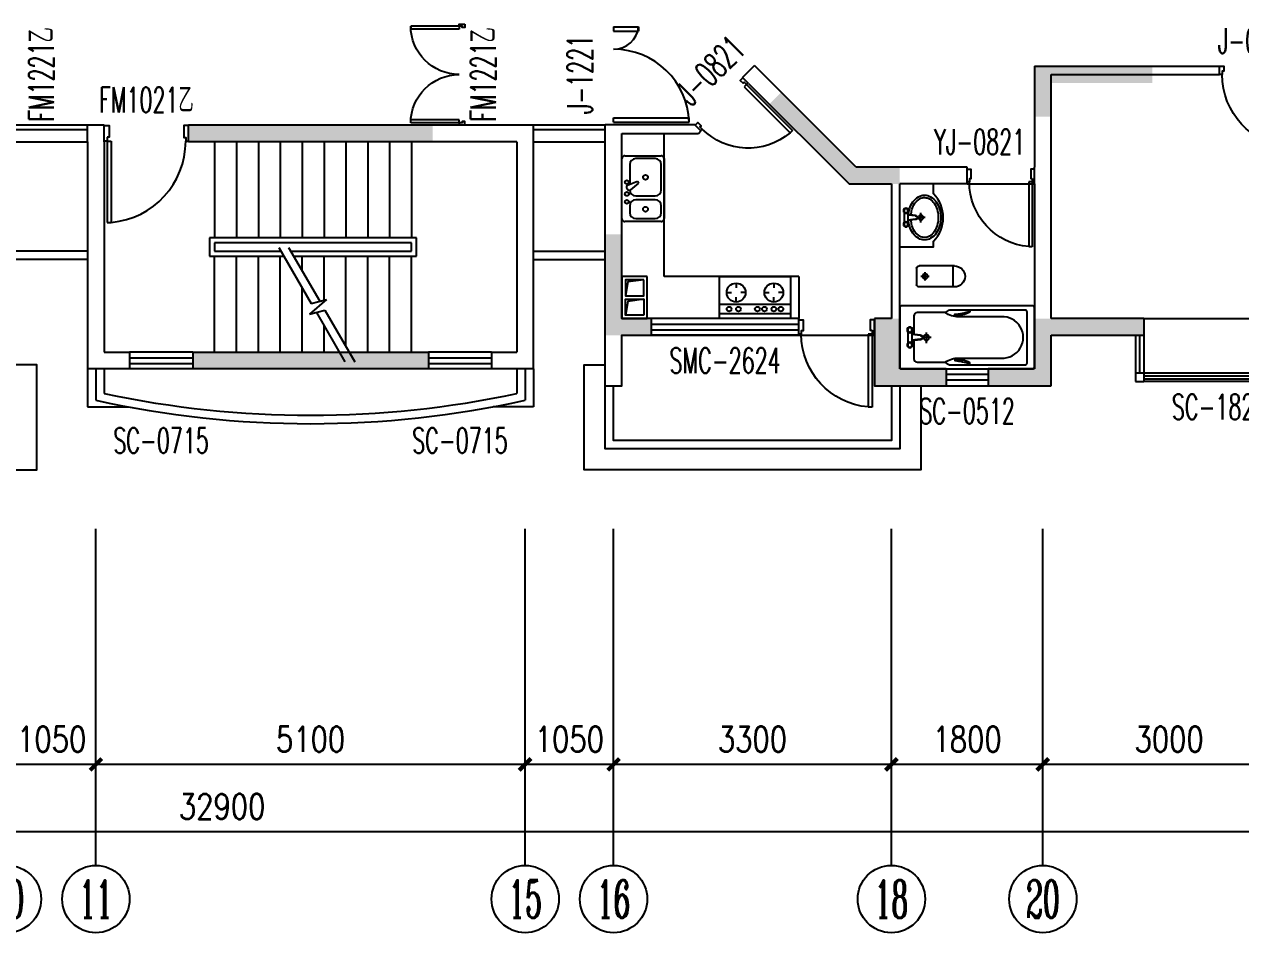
# Model space of a CAD drawing. Header units: millimetres. Extents: x 1419 to 57277, y 397 to 33224.
# Drawn here: x 30777 to 45227, y 3824 to 14620 of the extents above; entities that cross this region are included whole.
import ezdxf
from ezdxf.enums import TextEntityAlignment as Align

# ---------------------------------------------------------------- set-up
doc = ezdxf.new("R2010")
doc.units = ezdxf.units.MM
for name, color, linetype in [('AXIS', 3, 'Continuous'), ('AXIS_TEXT', 7, 'Continuous'), ('COLM', 1, 'Continuous'), ('GROUND', 2, 'Continuous'), ('PUB_WINDW', 7, 'Continuous'), ('STAIR', 2, 'Continuous'), ('WA-GJ', 254, 'Continuous'), ('WALL', 255, 'Continuous'), ('WC', 4, 'Continuous'), ('WINDOW', 2, 'Continuous')]:
    doc.layers.add(name, color=color, linetype=linetype)
doc.styles.add('_TXT', font='SIMPLEX.shx', dxfattribs={"width": 0.6})
doc.styles.add('COMPLEX', font='COMPLEX')
doc.styles.add('DIM_FONT', font='SIMPLEX', dxfattribs={"width": 0.8})
doc.styles.add('HZ_TXT', font='TXT.shx', dxfattribs={"width": 0.6, "bigfont": 'hztxt.shx'})
doc.styles.add('ROMANS', font='romans.shx', dxfattribs={"width": 0.7})
doc.styles.add('SIMPLEX', font='SIMPLEX.SHX')
doc.dimstyles.new('AXIS', dxfattribs={"dimtxt": 300, "dimasz": 1, "dimexe": 250, "dimexo": 300, "dimgap": 0.09, "dimtad": 1, "dimdec": 0, "dimzin": 0, "dimdsep": 46, "dimtxsty": 'DIM_FONT', "dimblk": '_DIMX', "dimcen": 0.09, "dimse1": 1, "dimse2": 1, "dimclrt": 7, "dimadec": 0, "dimazin": 0, "dimtfac": 1, "dimtdec": 0, "dimtix": 1, "dimtmove": 2, "dimatfit": 3, "dimldrblk": '_DIMX', "dimfxl": 1, "dimtolj": 1, "dimtzin": 0, "dimarcsym": 0})
doc.dimstyles.new('DIMN', dxfattribs={"dimtxt": 300, "dimasz": 1, "dimexe": 250, "dimexo": 300, "dimgap": 0.09, "dimtad": 1, "dimdec": 0, "dimzin": 0, "dimdsep": 46, "dimtxsty": 'DIM_FONT', "dimblk": '_DIMX', "dimcen": 0.09, "dimclrt": 7, "dimadec": 0, "dimazin": 0, "dimtfac": 1, "dimtdec": 0, "dimtix": 1, "dimtmove": 2, "dimatfit": 3, "dimldrblk": '_DIMX', "dimfxl": 1, "dimtolj": 1, "dimtzin": 0, "dimarcsym": 0})

# ---------------------------------------------------------------- blocks, each defined once
blk = doc.blocks.new('_DIMX')
at = {"const_width": 50}
blk.add_lwpolyline([(-70, -70), (70, 70)], dxfattribs=at)
blk = doc.blocks.new('*D75')
at = {"color": 0, "linetype": 'ByBlock', "transparency": 16777216}
blk.add_line((189999, -8900), (186701, -8900), dxfattribs=at)
at = {"layer": 'DEFPOINTS', "color": 0, "linetype": 'ByBlock', "transparency": 16777216}
for p in [(186700, -6100), (190000, -6100), (186700, -8900)]:
    blk.add_point(p, dxfattribs=at)
at = {"color": 0, "linetype": 'ByBlock', "transparency": 16777216, "rotation": 180}
blk.add_blockref('_DIMX', (186700, -8900), dxfattribs=at)
at = {"color": 0, "linetype": 'ByBlock', "transparency": 16777216}
blk.add_blockref('_DIMX', (190000, -8900), dxfattribs=at)
at = {"color": 7, "linetype": 'ByBlock', "transparency": 16777216, "insert": (188350, -8600), "char_height": 300, "attachment_point": 5, "style": 'DIM_FONT'}
blk.add_mtext('\\A1;3300', dxfattribs=at)
blk = doc.blocks.new('*D73')
at = {"color": 0, "linetype": 'ByBlock', "transparency": 16777216}
for p, q in [((165600, -6400), (165600, -9950)), ((198500, -6400), (198500, -9950)), ((198499, -9700), (165601, -9700))]:
    blk.add_line(p, q, dxfattribs=at)
at = {"layer": 'DEFPOINTS', "color": 0, "linetype": 'ByBlock', "transparency": 16777216}
for p in [(165600, -6100), (198500, -6100), (165600, -9700)]:
    blk.add_point(p, dxfattribs=at)
at = {"color": 0, "linetype": 'ByBlock', "transparency": 16777216, "rotation": 180}
blk.add_blockref('_DIMX', (165600, -9700), dxfattribs=at)
at = {"color": 0, "linetype": 'ByBlock', "transparency": 16777216}
blk.add_blockref('_DIMX', (198500, -9700), dxfattribs=at)
at = {"color": 7, "linetype": 'ByBlock', "transparency": 16777216, "insert": (182050, -9400), "char_height": 300, "attachment_point": 5, "style": 'DIM_FONT'}
blk.add_mtext('\\A1;32900', dxfattribs=at)
blk = doc.blocks.new('*D64')
at = {"color": 0, "linetype": 'ByBlock', "transparency": 16777216}
blk.add_line((186699, -8900), (185651, -8900), dxfattribs=at)
at = {"layer": 'DEFPOINTS', "color": 0, "linetype": 'ByBlock', "transparency": 16777216}
for p in [(185650, -6100), (186700, -6100), (185650, -8900)]:
    blk.add_point(p, dxfattribs=at)
at = {"color": 0, "linetype": 'ByBlock', "transparency": 16777216, "rotation": 180}
blk.add_blockref('_DIMX', (185650, -8900), dxfattribs=at)
at = {"color": 0, "linetype": 'ByBlock', "transparency": 16777216}
blk.add_blockref('_DIMX', (186700, -8900), dxfattribs=at)
at = {"color": 7, "linetype": 'ByBlock', "transparency": 16777216, "insert": (186175, -8600), "char_height": 300, "attachment_point": 5, "style": 'DIM_FONT'}
blk.add_mtext('\\A1;1050', dxfattribs=at)
blk = doc.blocks.new('*D63')
at = {"color": 0, "linetype": 'ByBlock', "transparency": 16777216}
blk.add_line((180549, -8900), (179501, -8900), dxfattribs=at)
at = {"layer": 'DEFPOINTS', "color": 0, "linetype": 'ByBlock', "transparency": 16777216}
for p in [(179500, -6100), (180550, -6100), (179500, -8900)]:
    blk.add_point(p, dxfattribs=at)
at = {"color": 0, "linetype": 'ByBlock', "transparency": 16777216, "rotation": 180}
blk.add_blockref('_DIMX', (179500, -8900), dxfattribs=at)
at = {"color": 0, "linetype": 'ByBlock', "transparency": 16777216}
blk.add_blockref('_DIMX', (180550, -8900), dxfattribs=at)
at = {"color": 7, "linetype": 'ByBlock', "transparency": 16777216, "insert": (180025, -8600), "char_height": 300, "attachment_point": 5, "style": 'DIM_FONT'}
blk.add_mtext('\\A1;1050', dxfattribs=at)
blk = doc.blocks.new('*D62')
at = {"color": 0, "linetype": 'ByBlock', "transparency": 16777216}
blk.add_line((185649, -8900), (180551, -8900), dxfattribs=at)
at = {"layer": 'DEFPOINTS', "color": 0, "linetype": 'ByBlock', "transparency": 16777216}
for p in [(180550, -6100), (185650, -6100), (180550, -8900)]:
    blk.add_point(p, dxfattribs=at)
at = {"color": 0, "linetype": 'ByBlock', "transparency": 16777216, "rotation": 180}
blk.add_blockref('_DIMX', (180550, -8900), dxfattribs=at)
at = {"color": 0, "linetype": 'ByBlock', "transparency": 16777216}
blk.add_blockref('_DIMX', (185650, -8900), dxfattribs=at)
at = {"color": 7, "linetype": 'ByBlock', "transparency": 16777216, "insert": (183100, -8600), "char_height": 300, "attachment_point": 5, "style": 'DIM_FONT'}
blk.add_mtext('\\A1;5100', dxfattribs=at)
blk = doc.blocks.new('_AXISO')
blk.add_circle((0, 0), 0.5)
at = {"layer": 'AXIS_TEXT', "style": 'COMPLEX', "width": 1.041667}
blk.add_attdef('A', text='', height=0.56, dxfattribs=at).set_placement((-0.25, -0.28), (0.25, -0.28), align=Align.FIT)
blk = doc.blocks.new('_WBLK')
for p, q in [((-0.5, 0.5), (0.5, 0.5)), ((0.5, 0.1667), (-0.5, 0.1667)), ((0.5, -0.1667), (-0.5, -0.1667)), ((-0.5, -0.5), (0.5, -0.5))]:
    blk.add_line(p, q)
at = {"style": 'SIMPLEX', "flags": 9}
blk.add_attdef('A', text='', height=1, dxfattribs=at).set_placement((0, 1.5), align=Align.MIDDLE)
blk = doc.blocks.new('_A7NGU')
for p, q in [((-0.467, -0.094), (-0.467, -1.06)), ((-0.467, -0.094), (-0.417, -0.094)), ((-0.417, -0.094), (-0.417, -1.06)), ((-0.467, -1.06), (-0.417, -1.06))]:
    blk.add_line(p, q)
for points in [[(-0.467, -0.044), (-0.467, -0.094), (-0.5, -0.094), (-0.5, 0.094), (-0.444, 0.094), (-0.444, -0.044)], [(0.467, -0.094), (0.5, -0.094), (0.5, 0.094), (0.444, 0.094), (0.444, -0.05), (0.467, -0.05)]]:
    blk.add_lwpolyline(points, close=True)
at = {"color": 15}
blk.add_arc((-0.5, -0.094), 0.967, 274.9454, 0, dxfattribs=at)
blk = doc.blocks.new('M_B7')
for p, q in [((-0.5, 0.5), (0.5, 0.5)), ((-0.5, 0.241), (0.5, 0.241)), ((-0.5, -0.5), (0.5, -0.5))]:
    blk.add_line(p, q)
blk = doc.blocks.new('*D42')
at = {"color": 0, "linetype": 'ByBlock', "transparency": 16777216}
blk.add_line((191799, -8900), (190001, -8900), dxfattribs=at)
at = {"layer": 'DEFPOINTS', "color": 0, "linetype": 'ByBlock', "transparency": 16777216}
for p in [(190000, -6100), (191800, -6100), (190000, -8900)]:
    blk.add_point(p, dxfattribs=at)
at = {"color": 0, "linetype": 'ByBlock', "transparency": 16777216, "rotation": 180}
blk.add_blockref('_DIMX', (190000, -8900), dxfattribs=at)
at = {"color": 0, "linetype": 'ByBlock', "transparency": 16777216}
blk.add_blockref('_DIMX', (191800, -8900), dxfattribs=at)
at = {"color": 7, "linetype": 'ByBlock', "transparency": 16777216, "insert": (190900, -8600), "char_height": 300, "attachment_point": 5, "style": 'DIM_FONT'}
blk.add_mtext('\\A1;1800', dxfattribs=at)
blk = doc.blocks.new('*D41')
at = {"color": 0, "linetype": 'ByBlock', "transparency": 16777216}
blk.add_line((194799, -8900), (191801, -8900), dxfattribs=at)
at = {"layer": 'DEFPOINTS', "color": 0, "linetype": 'ByBlock', "transparency": 16777216}
for p in [(191800, -6100), (194800, -6100), (191800, -8900)]:
    blk.add_point(p, dxfattribs=at)
at = {"color": 0, "linetype": 'ByBlock', "transparency": 16777216, "rotation": 180}
blk.add_blockref('_DIMX', (191800, -8900), dxfattribs=at)
at = {"color": 0, "linetype": 'ByBlock', "transparency": 16777216}
blk.add_blockref('_DIMX', (194800, -8900), dxfattribs=at)
at = {"color": 7, "linetype": 'ByBlock', "transparency": 16777216, "insert": (193300, -8600), "char_height": 300, "attachment_point": 5, "style": 'DIM_FONT'}
blk.add_mtext('\\A1;3000', dxfattribs=at)
blk = doc.blocks.new('_A8JZH')
for p, q in [((-0.467, -0.056), (-0.467, -1.021)), ((-0.467, -0.056), (-0.417, -0.056)), ((-0.417, -0.056), (-0.417, -1.021)), ((-0.467, -1.021), (-0.417, -1.021))]:
    blk.add_line(p, q)
for points in [[(-0.5, -0.056), (-0.5, 0.056), (-0.444, 0.056), (-0.444, -0.006), (-0.467, -0.006), (-0.467, -0.056)], [(0.5, -0.056), (0.5, 0.056), (0.444, 0.056), (0.444, -0.011), (0.467, -0.011), (0.467, -0.056)]]:
    blk.add_lwpolyline(points, close=True)
at = {"color": 15}
blk.add_arc((-0.5, -0.056), 0.967, 274.9454, 0, dxfattribs=at)
blk = doc.blocks.new('_E24RWQ')
for p, q in [((308, 316), (433, 316)), ((373, 374), (373, 262)), ((348, 247), (336, 144)), ((353, 246), (341, 144)), ((397, 246), (409, 144)), ((402, 247), (414, 144)), ((441, 144), (309, 144)), ((441, 97), (309, 97))]:
    blk.add_line(p, q)
for points in [[(0, 20), (0, 1580, -0.414214), (20, 1600), (730, 1600, -0.414214), (750, 1580), (750, 20, -0.414214), (730, 0), (20, 0, -0.414214)], [(62, 832), (72, 832, -0.162374), (112, 654), (100, 654, 0.062737)], [(688, 832), (678, 832, 0.162374), (638, 654), (650, 654, -0.062737)]]:
    blk.add_lwpolyline(points, format="xyb", close=True)
for points in [[(80, 540, -0.082476), (50, 589), (50, 1492, -0.414214), (70, 1512), (680, 1512, -0.414214), (700, 1492), (700, 589, -0.082476), (670, 540)], [(130, 700), (130, 1207, -1.063902), (620, 1207), (620, 700, 0.151369), (670, 540), (670, 208, -0.414214), (630, 168), (411, 168, -0.434788)], [(339, 168), (120, 168, -0.414214), (80, 208), (80, 540, 0.151369), (130, 700)]]:
    blk.add_lwpolyline(points, format="xyb")
for centre, radius in [((373, 316), 33), ((285, 120), 33.5), ((285, 120), 26.1), ((465, 120), 33.5), ((465, 120), 26.1)]:
    blk.add_circle(centre, radius)
for radius in [27.5, 22]:
    blk.add_arc((375, 246), radius, 0, 180)
at = {"style": 'DIM_FONT', "width": 0.8, "flags": 9}
for tag in ['XSIZE', 'YSIZE']:
    blk.add_attdef(tag, (0, 0), '', height=0.5, dxfattribs=at)
blk = doc.blocks.new('_E3NSN')
at = {"color": 0, "linetype": 'ByBlock'}
for p, q in [((-428, 0), (428, 0)), ((-470, -558), (-470, -42)), ((-244, -112), (-344, -112)), ((79.875636, -236.492256), (-16.386348, -119.56056)), ((10.769144, -66.235428), (-8.769144, -77.515872)), ((50.98952, -80.661084), (104.124364, -222.492256)), ((344, -112), (62.730144, -112)), ((470, -42), (470, -558)), ((-428, -196), (-428, -474)), ((-160, -474), (-160, -196)), ((-104, -196), (-104, -474)), ((104.124364, -222.492256), (79.875636, -236.492256)), ((428, -474), (428, -196)), ((428, -600), (-428, -600)), ((-344, -558), (-244, -558)), ((-20, -558), (344, -558))]:
    blk.add_line(p, q, dxfattribs=at)
for centre, radius in [((-188, -70), 28), ((-76, -70), 28), ((92, -70), 28), ((-294, -335), 35), ((162, -335), 35)]:
    blk.add_circle(centre, radius, dxfattribs=at)
for centre, radius, start, end in [((-428, -42), 42, 90, 180), ((428, -42), 42, 0, 90), ((-344, -196), 84, 90, 180), ((-244, -196), 84, 0, 90), ((-20, -196), 84, 90, 180), ((5.230856, -101.764572), 28, 120, 219.462322), ((24.769144, -90.484128), 28, 20.537678, 120), ((344, -196), 84, 0, 90), ((-344, -474), 84, 180, 270), ((-244, -474), 84, 270, 0), ((-20, -474), 84, 180, 270), ((344, -474), 84, 270, 0), ((-428, -558), 42, 180, 270), ((428, -558), 42, 270, 0)]:
    blk.add_arc(centre, radius, start, end, dxfattribs=at)
at = {"style": 'ROMANS', "width": 0.6, "flags": 9}
for tag in ['YSIZE', 'XSIZE']:
    blk.add_attdef(tag, (0, 0), '', height=400, rotation=0.5, dxfattribs=at)
blk = doc.blocks.new('_E9UKO')
for p, q in [((-60, 197), (60, 197)), ((-60, 155), (60, 155)), ((-25, 62), (-35, 155)), ((-20, 63), (-30, 155)), ((20, 63), (30, 155)), ((25, 62), (35, 155)), ((59, 0), (-54, 0)), ((0, -52), (0, 49))]:
    blk.add_line(p, q)
for points in [[(-34, 147, 0.047489), (-104, 134, 0.082314), (-186, 94, 0.106842), (-247, 28, 0.13438), (-267, -45, 0.13438), (-247, -117, 0.106842), (-186, -183, 0.082314), (-104, -223, 0.07067), (0, -238, 0.07067), (104, -223, 0.082314), (186, -183, 0.106842), (247, -117, 0.13438), (267, -45, 0.13438)], [(267, -45, 0.13438), (247, 28, 0.106842), (186, 94, 0.082314), (104, 134, 0.047453), (34, 147, 0.048274)], [(-31, 117, 0.047962), (-95, 105, 0.082314), (-169, 70, 0.106842), (-222, 13, 0.13438), (-237, -45, 0.13438), (-222, -102, 0.106842), (-169, -159, 0.082314), (-95, -194, 0.07067), (0, -208, 0.07067), (95, -194, 0.082314), (169, -159, 0.106842), (222, -102, 0.13438), (237, -45, 0.13438)], [(237, -45, 0.13438), (222, 13, 0.106842), (169, 70, 0.082314), (95, 105, 0.047923), (31, 117, 0.048274)]]:
    blk.add_lwpolyline(points, format="xyb")
for centre, radius in [((-81, 176), 30.2), ((-81, 176), 23.5), ((81, 176), 30.2), ((81, 176), 23.5), ((0, 0), 29.7)]:
    blk.add_circle(centre, radius)
for radius in [24.8, 19.8]:
    blk.add_arc((0, 63), radius, 180, 0)
at = {"style": 'DIM_FONT', "width": 0.8, "flags": 9}
for tag in ['XSIZE', 'YSIZE']:
    blk.add_attdef(tag, (0, 0), '', height=0.5, dxfattribs=at)
blk = doc.blocks.new('_A2XKB')
for p, q in [((-0.472, 0), (-0.472, -0.749)), ((-0.472, 0), (-0.43, 0)), ((-0.43, 0), (-0.43, -0.749)), ((0.43, 0), (0.43, -0.248)), ((0.472, 0), (0.43, 0)), ((0.472, 0), (0.472, -0.248)), ((0.472, -0.248), (0.43, -0.248)), ((-0.472, -0.749), (-0.43, -0.749))]:
    blk.add_line(p, q)
at = {"color": 15}
for centre, radius, start, end in [((-0.5, 0), 0.75, 272.1644, 0), ((0.5, 0), 0.25, 180, 263.4944)]:
    blk.add_arc(centre, radius, start, end, dxfattribs=at)
blk = doc.blocks.new('_A9IZU')
for p, q in [((-0.48, -0.028), (-0.45, -0.028)), ((-0.48, -0.028), (-0.48, -0.508)), ((-0.45, -0.028), (-0.45, -0.508)), ((0.48, -0.028), (0.45, -0.028)), ((0.45, -0.028), (0.45, -0.508)), ((0.48, -0.028), (0.48, -0.508)), ((-0.48, -0.508), (-0.45, -0.508)), ((0.48, -0.508), (0.45, -0.508))]:
    blk.add_line(p, q)
for points in [[(-0.5, 0.028), (-0.467, 0.028), (-0.467, 0.002), (-0.48, 0.002), (-0.48, -0.028), (-0.5, -0.028)], [(0.5, 0.028), (0.467, 0.028), (0.467, 0.002), (0.48, 0.002), (0.48, -0.028), (0.5, -0.028)]]:
    blk.add_lwpolyline(points, close=True)
at = {"color": 15}
for centre, start, end in [((-0.48, -0.028), 270, 0), ((0.48, -0.028), 180, 270)]:
    blk.add_arc(centre, 0.48, start, end, dxfattribs=at)
blk = doc.blocks.new('_E8CLH')
at = {"color": 0, "linetype": 'ByBlock'}
for p, q in [((0, 500), (840, 500)), ((0, 0), (0, 500)), ((840, 500), (840, 0)), ((84, 308), (140, 308)), ((196, 420), (196, 364)), ((308, 308), (252, 308)), ((532, 308), (588, 308)), ((644, 420), (644, 364)), ((756, 308), (700, 308)), ((840, 168), (0, 168)), ((196, 196), (196, 252)), ((644, 196), (644, 252)), ((840, 56), (0, 56)), ((840, 0), (0, 0))]:
    blk.add_line(p, q, dxfattribs=at)
for centre, radius in [((196, 308), 112), ((644, 308), 112), ((112, 112), 28), ((224, 112), 28), ((448, 112), 28), ((532, 112), 28), ((644, 112), 28), ((728, 112), 28)]:
    blk.add_circle(centre, radius, dxfattribs=at)
at = {"style": 'ROMANS', "width": 0.6, "flags": 9}
for tag in ['YSIZE', 'XSIZE']:
    blk.add_attdef(tag, (0, 0), '', height=400, rotation=0.5, dxfattribs=at)
blk = doc.blocks.new('P3050')
at = {"layer": 'WA-GJ'}
for points in [[(0, 0), (0, 300), (500, 300), (500, 0)], [(40, 40), (40, 260), (230, 260), (230, 40)], [(460, 40), (460, 260), (270, 260), (270, 40)]]:
    blk.add_lwpolyline(points, close=True, dxfattribs=at)
at = {"layer": 'WA-GJ', "color": 3}
for points in [[(40, 40), (66, 231), (230, 260)], [(270, 40), (296, 231), (460, 260)]]:
    blk.add_lwpolyline(points, dxfattribs=at)
blk = doc.blocks.new('_A0XKE')
for p, q in [((0.467, 1.06), (0.417, 1.06)), ((0.417, 0.094), (0.417, 1.06)), ((0.467, 0.094), (0.467, 1.06)), ((0.467, 0.094), (0.417, 0.094))]:
    blk.add_line(p, q)
for points in [[(-0.467, 0.094), (-0.5, 0.094), (-0.5, -0.094), (-0.444, -0.094), (-0.444, 0.05), (-0.467, 0.05)], [(0.467, 0.044), (0.467, 0.094), (0.5, 0.094), (0.5, -0.094), (0.444, -0.094), (0.444, 0.044)]]:
    blk.add_lwpolyline(points, close=True)
at = {"color": 15}
blk.add_arc((0.5, 0.094), 0.967, 94.9454, 180, dxfattribs=at)
blk = doc.blocks.new('_E3KWO')
for p, q in [((-95, 0), (95, 0)), ((-125, -450), (-125, -30)), ((50, -100), (-50, -100)), ((0, -150), (0, -50)), ((125, -450), (125, -30)), ((-125, -430), (125, -430))]:
    blk.add_line(p, q)
blk.add_circle((0, -100), 30)
for centre, radius, start, end in [((-95, -30), 30, 90, 180), ((95, -30), 30, 0, 90), ((0, -450), 125, 180, 0)]:
    blk.add_arc(centre, radius, start, end)
blk = doc.blocks.new('1T4F62')
at = {"layer": 'AXIS'}
for p, q in [((14850, -23800), (14850, -19800)), ((19950, -23800), (19950, -19800)), ((21000, -23800), (21000, -19800)), ((24300, -23800), (24300, -19800)), ((26100, -23800), (26100, -19800))]:
    blk.add_line(p, q, dxfattribs=at)
at = {"layer": 'COLM'}
for points in [[(26000, -14300), (26000, -14500), (27400, -14300), (27400, -14500)], [(26000, -14900), (26200, -14900), (26000, -14300), (26200, -14300)], [(23880.2, -15500), (22991.3, -14611.1), (23797.4, -15700), (22849.9, -14752.5)], [(15950, -15000), (18850, -15000), (15950, -15200), (18850, -15200)], [(24400, -15700), (24400, -15500), (23797.4, -15700), (23880.2, -15500)], [(21100, -16300), (20900, -16300), (21100, -17500), (20900, -17500)], [(21100, -17500), (21450, -17500), (21100, -17300), (21450, -17300)], [(24100, -17300), (24400, -17300), (24100, -18100), (24400, -18100)], [(26000, -18100), (26200, -18100), (26000, -17300), (26200, -17300)], [(26200, -17500), (26200, -17300), (27300, -17500), (27300, -17300)], [(16000, -17700), (16000, -17900), (17400, -17700), (17400, -17900)], [(18800, -17700), (18800, -17900), (17400, -17700), (17400, -17900)], [(24950, -18100), (24950, -17900), (24400, -18100), (24400, -17900)], [(25450, -18100), (25450, -17900), (26000, -18100), (26000, -17900)]]:
    blk.add_solid(points, dxfattribs=at)
at = {"layer": 'GROUND'}
blk.add_line((25200, -15700), (26000, -15700), dxfattribs=at)
at = {"layer": 'STAIR'}
for p, q in [((18600, -15200), (16260, -15200)), ((16260, -15200), (16260, -16340)), ((16520, -15200), (16520, -16340)), ((16780, -15200), (16780, -16340)), ((17040, -15200), (17040, -16340)), ((17300, -15200), (17300, -16340)), ((17560, -15200), (17560, -16340)), ((17820, -15200), (17820, -16340)), ((18080, -15200), (18080, -16340)), ((18340, -15200), (18340, -16340)), ((18600, -15200), (18600, -16340)), ((16200, -16340), (16200, -16560)), ((18660, -16340), (16200, -16340)), ((18600, -16400), (16260, -16400)), ((16260, -16400), (16260, -16500)), ((17024.5, -16456.7), (17408.2, -17121.2)), ((17140, -16456.7), (17508.7, -17095.3)), ((18600, -16500), (18600, -16400)), ((18660, -16560), (18660, -16340)), ((16200, -16560), (17084.2, -16560)), ((16260, -16500), (17049.5, -16500)), ((16260, -17700), (16260, -16560)), ((16520, -17700), (16520, -16560)), ((16780, -17700), (16780, -16560)), ((17040, -17700), (17040, -16560)), ((17165, -16500), (18600, -16500)), ((17199.6, -16560), (18660, -16560)), ((17300, -16733.8), (17300, -16560)), ((17560, -17082), (17560, -16560)), ((17820, -17634.5), (17820, -16560)), ((18080, -17700), (18080, -16560)), ((18340, -17700), (18340, -16560)), ((18600, -17700), (18600, -16560)), ((17300, -17700), (17300, -16933.8)), ((17589.1, -17074.5), (17388.9, -17247.8)), ((17408.2, -17121.2), (17589.1, -17074.5)), ((17388.9, -17247.8), (17569.8, -17201.1)), ((17469.3, -17227.1), (17809.1, -17815.7)), ((17569.8, -17201.1), (17924.6, -17815.7)), ((17560, -17700), (17560, -17384.1)), ((16260, -17700), (17742.4, -17700)), ((17857.8, -17700), (18600, -17700))]:
    blk.add_line(p, q, dxfattribs=at)
blk.add_lwpolyline([(24300, -18100), (24300, -18750), (21000, -18750), (21000, -18100), (21100, -18100), (21100, -17500), (24100, -17500), (24100, -18100)], close=True, dxfattribs=at)
for points in [[(10150, -18100), (10150, -19100), (14150, -19100), (14150, -17850), (13900, -17850)], [(24650, -18100), (24650, -19100), (20650, -19100), (20650, -17850), (20900, -17850)], [(24400, -18100), (24400, -18850), (20900, -18850), (20900, -18100)]]:
    blk.add_lwpolyline(points, dxfattribs=at)
at = {"layer": 'WALL'}
for p, q in [((22531.7, -14434.3), (22673.1, -14292.9)), ((23880.2, -15500), (22673.1, -14292.9)), ((26000, -14300), (26000, -15500)), ((26000, -14300), (28200, -14300)), ((28200, -14400), (28200, -14300)), ((22602.4, -14505), (22531.7, -14434.3)), ((26200, -17300), (26200, -14400)), ((26200, -14400), (28200, -14400)), ((22602.4, -14505), (23797.4, -15700)), ((14750, -15000), (14950, -15000)), ((14750, -15200), (14750, -15000)), ((14950, -15200), (14950, -15000)), ((15950, -15000), (19150, -15000)), ((15950, -15200), (15950, -15000)), ((19150, -15000), (19250, -15000)), ((19250, -15000), (20050, -15000)), ((20050, -15200), (20050, -15000)), ((20900, -15200), (20900, -15000)), ((21100, -15000), (20900, -15000)), ((21966, -15000), (21100, -15000)), ((22036.7, -15070.7), (21966, -15000)), ((21100, -15100), (22007.5, -15100)), ((21100, -17300), (21100, -15100)), ((22007.5, -15100), (22036.7, -15070.7)), ((14750, -15200), (14750, -17900)), ((14950, -15200), (14950, -17700)), ((19850, -15200), (15950, -15200)), ((19850, -15200), (19850, -17700)), ((20050, -17900), (20050, -15200)), ((20050, -15200), (20050, -15200)), ((20900, -15200), (20900, -15200)), ((20900, -18100), (20900, -15200)), ((25200, -15500), (23880.2, -15500)), ((25200, -15700), (25200, -15500)), ((26000, -15700), (26000, -15500)), ((23797.4, -15700), (24300, -15700)), ((24300, -15700), (24300, -17300)), ((24400, -17900), (24400, -15700)), ((25200, -15700), (24400, -15700)), ((26000, -15700), (26000, -17900)), ((21450, -17300), (21100, -17300)), ((21450, -17500), (21450, -17300)), ((24300, -17300), (24100, -17300)), ((24100, -17300), (24100, -17500)), ((27300, -17300), (26200, -17300)), ((27300, -17300), (27300, -17500)), ((21100, -18100), (21100, -17500)), ((21100, -17500), (21450, -17500)), ((24100, -17500), (24100, -18100)), ((26200, -18100), (26200, -17500)), ((26200, -17500), (27300, -17500)), ((14950, -17700), (15250, -17700)), ((15250, -17700), (15250, -17900)), ((16000, -17700), (18800, -17700)), ((16000, -17700), (16000, -17900)), ((18800, -17700), (18800, -17900)), ((19550, -17700), (19850, -17700)), ((19550, -17700), (19550, -17900)), ((15250, -17900), (14750, -17900)), ((18800, -17900), (16000, -17900)), ((20050, -17900), (19550, -17900)), ((24950, -17900), (24400, -17900)), ((24950, -17900), (24950, -18100)), ((26000, -17900), (25450, -17900)), ((25450, -17900), (25450, -18100)), ((20900, -18100), (21100, -18100)), ((24100, -18100), (24950, -18100)), ((25450, -18100), (26200, -18100))]:
    blk.add_line(p, q, dxfattribs=at)
at = {"layer": 'WC'}
for p, q in [((21600, -16800), (21600, -15100)), ((23200, -16800), (21600, -16800)), ((23200, -16800), (23200, -17300))]:
    blk.add_line(p, q, dxfattribs=at)
blk.add_lwpolyline([(24400, -16450), (24800, -16450), (24800, -16381.1, 0.4105815), (24800, -15818.9), (24800, -15700, 1.2127565)], format="xyb", dxfattribs=at)
at = {"layer": 'WINDOW'}
for p, q in [((14750, -16500), (13900, -16500)), ((14750, -16600), (13900, -16600)), ((20050, -16500), (20900, -16500)), ((20050, -16500), (20900, -16500)), ((20050, -16600), (20900, -16600)), ((20050, -16600), (20900, -16600)), ((23200, -17500), (23200, -17300)), ((27300, -17300), (29100, -17300)), ((27200, -17500), (27200, -18050)), ((27250, -17950), (27250, -17500)), ((27300, -17500), (27300, -17950)), ((27300, -17950), (27200, -17950)), ((27200, -18050), (27300, -18050)), ((27300, -17950), (27300, -18050)), ((14750, -18350), (15231.7, -18350)), ((20050, -18350), (19568.3, -18350))]:
    blk.add_line(p, q, dxfattribs=at)
for points in [[(14750, -17900), (14750, -18350)], [(14850, -17900), (14850, -18272.5)], [(14950, -17900), (14950, -18191.8)], [(19850, -17900), (19850, -18191.8)], [(19950, -17900), (19950, -18272.5)], [(20050, -17900), (20050, -18350)]]:
    blk.add_lwpolyline(points, dxfattribs=at)
for radius, start, end in [(11754.2, 257.96924, 282.03076), (11854.2, 257.57777, 282.42223)]:
    blk.add_arc((17400, -6695.8), radius, start, end, dxfattribs=at)
at = {"layer": 'AXIS'}
ref = blk.add_blockref('_AXISO', (13800, -24200), dxfattribs=dict(at, xscale=800.0000000000003, yscale=800.0000000000003, zscale=800.0000000000003))
ref.add_attrib('A', '10', dxfattribs={"layer": '0', "color": 7, "height": 448, "style": 'COMPLEX', "width": 0.646552}).set_placement((13600, -24424), (14000, -24424), align=Align.FIT)
ref = blk.add_blockref('_AXISO', (14850, -24200), dxfattribs=dict(at, xscale=800.0000000000003, yscale=800.0000000000003, zscale=800.0000000000003))
ref.add_attrib('A', '11', dxfattribs={"layer": '0', "color": 7, "height": 448, "style": 'COMPLEX', "width": 0.78125}).set_placement((14650, -24424), (15050, -24424), align=Align.FIT)
ref = blk.add_blockref('_AXISO', (19950, -24200), dxfattribs=dict(at, xscale=800.0000000000003, yscale=800.0000000000003, zscale=800.0000000000003))
ref.add_attrib('A', '15', dxfattribs={"layer": '0', "color": 7, "height": 448, "style": 'COMPLEX', "width": 0.646552}).set_placement((19750, -24424), (20150, -24424), align=Align.FIT)
ref = blk.add_blockref('_AXISO', (21000, -24200), dxfattribs=dict(at, xscale=800.0000000000003, yscale=800.0000000000003, zscale=800.0000000000003))
ref.add_attrib('A', '16', dxfattribs={"layer": '0', "color": 7, "height": 448, "style": 'COMPLEX', "width": 0.646552}).set_placement((20800, -24424), (21200, -24424), align=Align.FIT)
ref = blk.add_blockref('_AXISO', (24300, -24200), dxfattribs=dict(at, xscale=800.0000000000003, yscale=800.0000000000003, zscale=800.0000000000003))
ref.add_attrib('A', '18', dxfattribs={"layer": '0', "color": 7, "height": 448, "style": 'COMPLEX', "width": 0.646552}).set_placement((24100, -24424), (24500, -24424), align=Align.FIT)
ref = blk.add_blockref('_AXISO', (26100, -24200), dxfattribs=dict(at, xscale=800.0000000000003, yscale=800.0000000000003, zscale=800.0000000000003))
ref.add_attrib('A', '20', dxfattribs={"layer": '0', "color": 7, "height": 448, "style": 'COMPLEX', "width": 0.551471}).set_placement((25900, -24424), (26300, -24424), align=Align.FIT)
at = {"layer": 'WALL', "xscale": -1, "rotation": 90}
blk.add_blockref('P3050', (21400, -16800), dxfattribs=at)
at = {"layer": 'WC', "xscale": 0.83333, "yscale": 0.83333, "zscale": 0.83333, "rotation": 90}
blk.add_blockref('_E3NSN', (21100, -15756.4), dxfattribs=at)
at = {"layer": 'WC', "xscale": -1}
for name, p, rotation in [('_E9UKO', (24650, -16100), 90), ('_E3KWO', (24600, -16800), 90), ('_E24RWQ', (24400, -17900), 270)]:
    blk.add_blockref(name, p, dxfattribs=dict(at, rotation=rotation))
at = {"layer": 'WC'}
blk.add_blockref('_E8CLH', (22260, -17300), dxfattribs=at)
at = {"layer": 'WINDOW'}
ref = blk.add_blockref('_A2XKB', (13800, -14400), dxfattribs=dict(at, xscale=-1200, yscale=1200, zscale=1200, rotation=270))
ref.add_attrib('A', 'FM1221乙', dxfattribs={"layer": '0', "height": 300, "rotation": 90, "style": 'HZ_TXT', "width": 0.6, "flags": 8}).set_placement((14200, -14400), align=Align.MIDDLE)
ref = blk.add_blockref('_A9IZU', (19200, -14400), dxfattribs=dict(at, xscale=1200, yscale=-1200, zscale=1200, rotation=90))
ref.add_attrib('A', 'FM1221乙', dxfattribs={"layer": '0', "height": 300, "rotation": 90, "style": 'HZ_TXT', "width": 0.6, "flags": 8}).set_placement((19450, -14400), align=Align.MIDDLE)
ref = blk.add_blockref('_A2XKB', (21000, -14400), dxfattribs=dict(at, xscale=1200, yscale=1200, zscale=1200, rotation=90))
ref.add_attrib('A', 'J-1221', dxfattribs={"layer": '0', "height": 300, "rotation": 90, "style": '_TXT', "width": 0.6, "flags": 8}).set_placement((20600, -14400), align=Align.MIDDLE)
ref = blk.add_blockref('_A8JZH', (28650, -14350), dxfattribs=dict(at, xscale=-900, yscale=900, zscale=900))
ref.add_attrib('A', 'J-0921', dxfattribs={"layer": '0', "height": 300, "style": '_TXT', "width": 0.6, "flags": 8}).set_placement((28650, -14000), align=Align.MIDDLE)
ref = blk.add_blockref('_A8JZH', (22284.2, -14752.5), dxfattribs=dict(at, xscale=800, yscale=-800, zscale=800, rotation=225))
ref.add_attrib('A', 'J-0821', dxfattribs={"layer": '0', "height": 300, "rotation": 45, "style": '_TXT', "width": 0.6, "flags": 8}).set_placement((22150, -14350), align=Align.MIDDLE)
ref = blk.add_blockref('_A7NGU', (15450, -15100), dxfattribs=dict(at, xscale=1000, yscale=1000, zscale=1000))
ref.add_attrib('A', 'FM1021乙', dxfattribs={"layer": '0', "height": 300, "style": 'HZ_TXT', "width": 0.6, "flags": 8}).set_placement((15450, -14700), align=Align.MIDDLE)
for name, p, xscale, yscale, zscale in [('M_B7', (14325, -15100), 850, 199.9999999999854, 850), ('M_B7', (20475, -15100), 850, 199.9999999999927, 850), ('_A0XKE', (23650, -17400), 900, -900, 900)]:
    blk.add_blockref(name, p, dxfattribs=dict(at, xscale=xscale, yscale=yscale, zscale=zscale))
ref = blk.add_blockref('_A7NGU', (25600, -15600), dxfattribs=dict(at, xscale=-800, yscale=800, zscale=800))
ref.add_attrib('A', 'YJ-0821', dxfattribs={"layer": '0', "height": 300, "style": '_TXT', "width": 0.6, "flags": 8}).set_placement((25350, -15200), align=Align.MIDDLE)
ref = blk.add_blockref('_WBLK', (22325, -17400), dxfattribs=dict(at, xscale=-1750, yscale=200.0000000000268, zscale=1750))
ref.add_attrib('A', 'SMC-2624', dxfattribs={"layer": '0', "height": 300, "style": '_TXT', "width": 0.6, "flags": 8}).set_placement((22325, -17800), align=Align.MIDDLE)
ref = blk.add_blockref('_WBLK', (15625, -17800), dxfattribs=dict(at, xscale=750, yscale=200, zscale=750, rotation=180))
ref.add_attrib('A', 'SC-0715', dxfattribs={"layer": '0', "height": 300, "style": '_TXT', "width": 0.6, "flags": 8}).set_placement((15625, -18750), align=Align.MIDDLE)
ref = blk.add_blockref('_WBLK', (19175, -17800), dxfattribs=dict(at, xscale=750, yscale=200, zscale=750, rotation=180))
ref.add_attrib('A', 'SC-0715', dxfattribs={"layer": '0', "height": 300, "style": '_TXT', "width": 0.6, "flags": 8}).set_placement((19175, -18750), align=Align.MIDDLE)
ref = blk.add_blockref('_WBLK', (25200, -18000), dxfattribs=dict(at, xscale=-500, yscale=200, zscale=500, rotation=180))
ref.add_attrib('A', 'SC-0512', dxfattribs={"layer": '0', "height": 300, "style": '_TXT', "width": 0.6, "flags": 8}).set_placement((25200, -18400), align=Align.MIDDLE)
ref = blk.add_blockref('_WBLK', (28200, -18000), dxfattribs=dict(at, xscale=1800, yscale=100.0000000000436, zscale=1800, rotation=180))
ref.add_attrib('A', 'SC-1820', dxfattribs={"layer": '0', "height": 300, "style": '_TXT', "width": 0.6, "flags": 8}).set_placement((28200, -18350), align=Align.MIDDLE)
at = {"layer": 'AXIS'}
dim = blk.add_aligned_dim(p1=(32800, -19800), p2=(-100, -19800), distance=3600, dimstyle='DIMN', dxfattribs=at)
dim.commit()
dim.dimension.update_dxf_attribs({"geometry": '*D73', "text_midpoint": (16350, -23100), "insert": (-165700, -13700)})
for base, p1, p2, picture, middle in [((13800, -22600), (14850, -19800), (13800, -19800), '*D63', (14325, -22300)), ((14850, -22600), (19950, -19800), (14850, -19800), '*D62', (17400, -22300)), ((19950, -22600), (21000, -19800), (19950, -19800), '*D64', (20475, -22300)), ((21000, -22600), (24300, -19800), (21000, -19800), '*D75', (22650, -22300)), ((24300, -22600), (26100, -19800), (24300, -19800), '*D42', (25200, -22300)), ((26100, -22600), (29100, -19800), (26100, -19800), '*D41', (27600, -22300))]:
    dim = blk.add_linear_dim(base=base, p1=p1, p2=p2, dimstyle='AXIS', dxfattribs=at)
    dim.commit()
    dim.dimension.update_dxf_attribs({"geometry": picture, "text_midpoint": middle, "insert": (-165700, -13700)})

msp = doc.modelspace()

# ---------------------------------------------------------------- block references
at = {"layer": 'PUB_WINDW'}
msp.add_blockref('1T4F62', (16777, 28424), dxfattribs=at)

doc.saveas('drawing.dxf')
